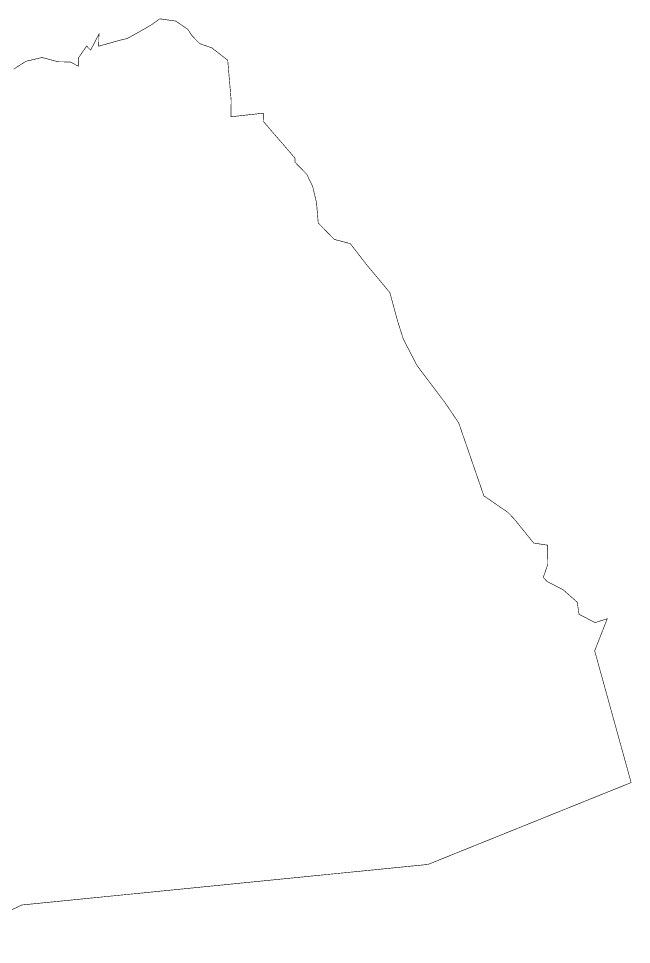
# Model space of a CAD drawing. Header units: metres. Extents: x 303714 to 308640, y 1944274 to 1947844.
# Drawn here: x 306567 to 308640, y 1944713 to 1947844 of the extents above; entities that cross this region are included whole.
import ezdxf

# ---------------------------------------------------------------- set-up
doc = ezdxf.new("R2010")
doc.units = ezdxf.units.M
doc.header["$MEASUREMENT"] = 0

msp = doc.modelspace()

# ---------------------------------------------------------------- linework, layer by layer
at = {"color": 6, "const_width": 2, "flags": 128}
msp.add_lwpolyline([(306550.8, 1947672.7), (306592.2, 1947699.4), (306646.9, 1947712.3), (306701.4, 1947697.8), (306742.3, 1947697.2), (306769.4, 1947683.2), (306769.8, 1947710.5), (306797.7, 1947751.1), (306811.2, 1947737.2), (306839.2, 1947791.4), (306838.6, 1947750.5), (306907.2, 1947769.9), (306934.6, 1947776.4), (306967.7, 1947794.7), (306979.5, 1947801.2), (306995.7, 1947810.5), (307017.2, 1947823), (307044.8, 1947843.1), (307099.3, 1947835.4), (307139.8, 1947807.5), (307153.2, 1947786.9), (307180.1, 1947759.2), (307220.8, 1947744.9), (307274.8, 1947703.2), (307284.1, 1947595), (307286.1, 1947571.5), (307286.3, 1947569.4), (307286.5, 1947566.5), (307285.7, 1947511.9), (307395.1, 1947524), (307394.7, 1947496.7), (307502.1, 1947372.3), (307501.9, 1947358.6), (307542.3, 1947317.1), (307562.2, 1947275.8), (307575.1, 1947221), (307580.9, 1947152.7), (307634.7, 1947097.3), (307689.1, 1947082.9), (307742.7, 1947013.8), (307823.2, 1946917.1), (307849.2, 1946821.1), (307868.8, 1946759.4), (307915.3, 1946670), (308009, 1946545.8), (308055.8, 1946476.9), (308141, 1946229.9), (308222.1, 1946174.1), (308242.3, 1946153.3), (308309.3, 1946070.4), (308357, 1946062.9), (308356, 1945994.7), (308341.8, 1945953.9), (308355.3, 1945940.1), (308409.4, 1945912), (308456.6, 1945870.4), (308462.9, 1945829.3), (308517.1, 1945801.2), (308558.2, 1945814.3), (308515.7, 1945705.7), (308639, 1945260.2), (307952.3, 1944983.4), (306578.3, 1944846.2), (306303.3, 1944713.7)], dxfattribs=at)

doc.saveas('drawing.dxf')
